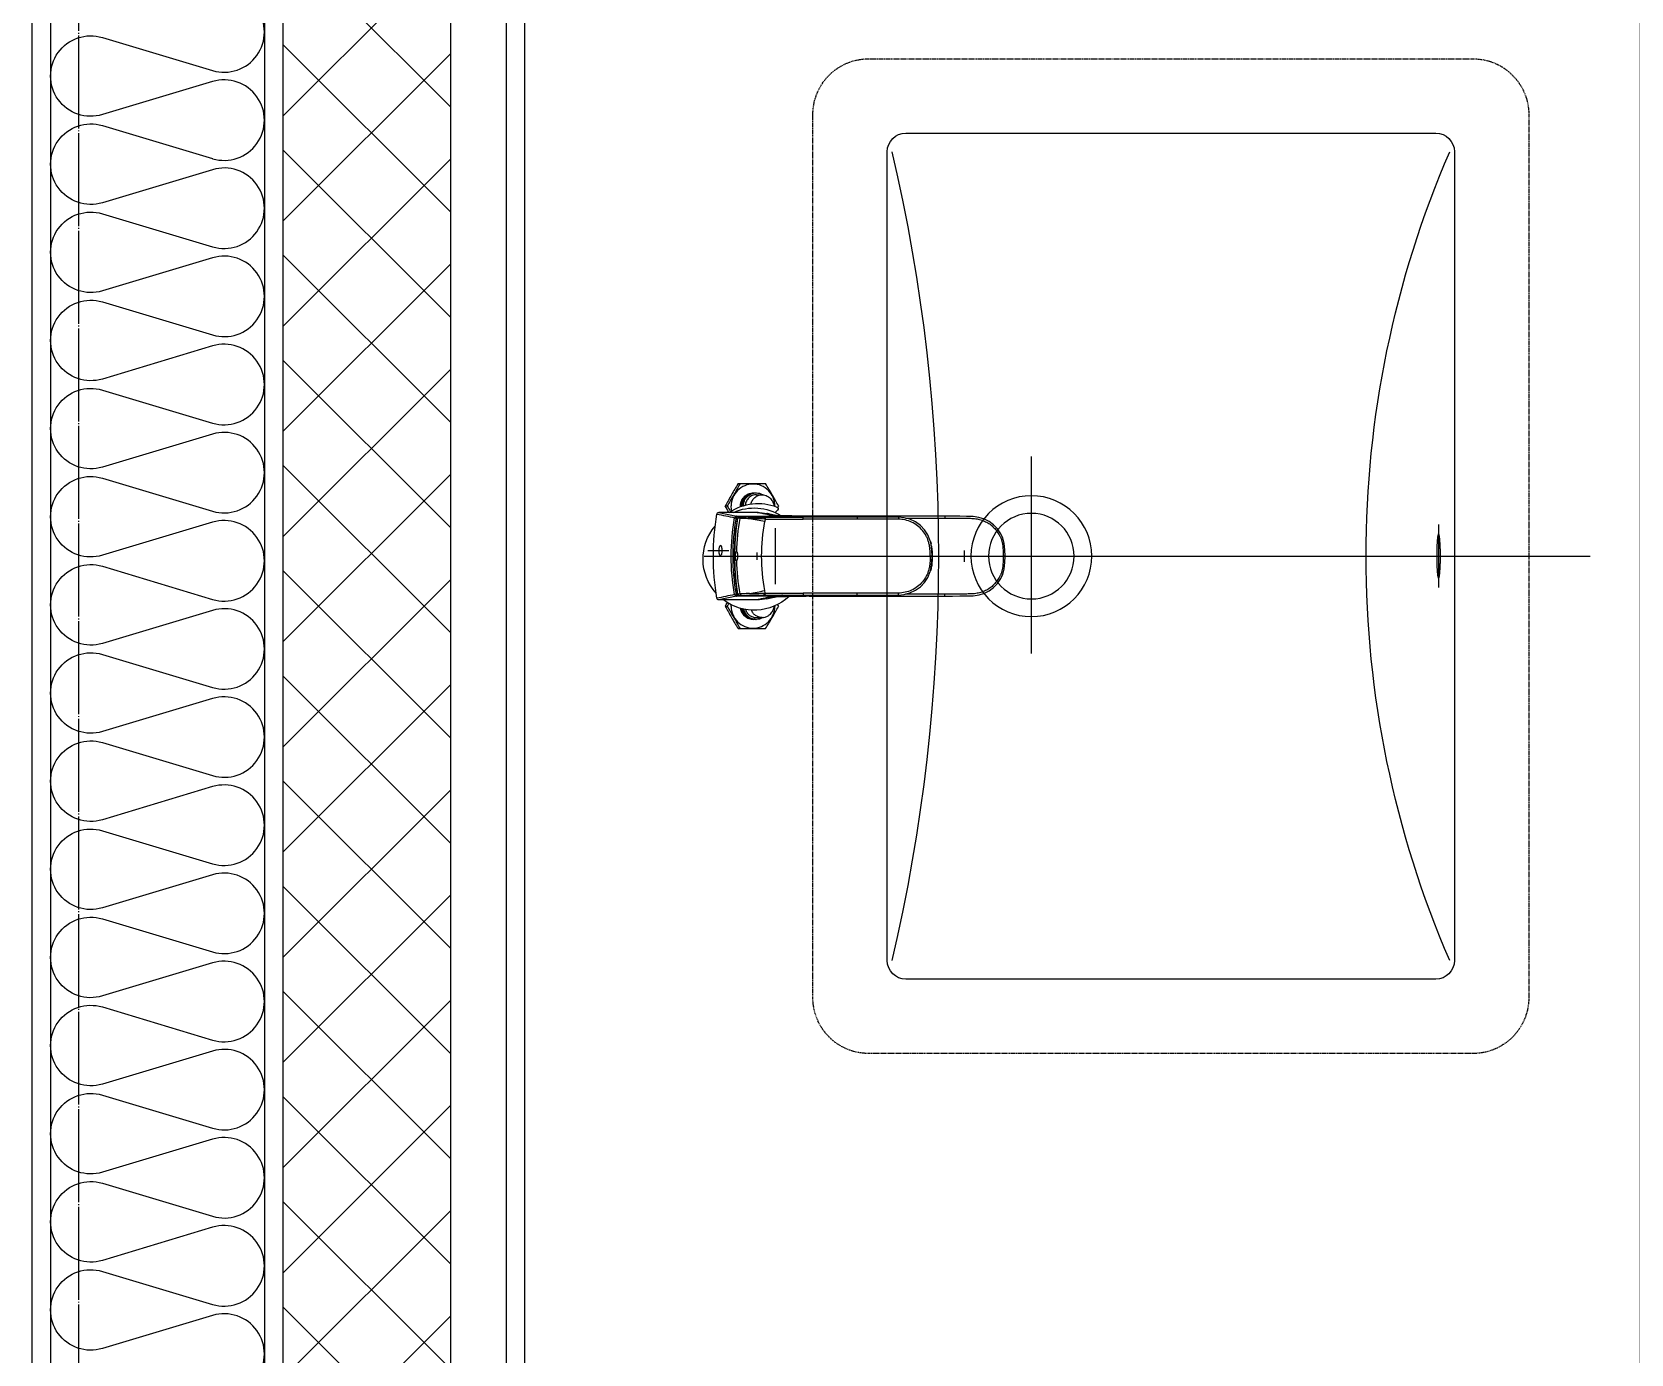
# Model space of a CAD drawing. Header units: millimetres. Extents: x 18456 to 179493, y -203649 to 469211.
# Drawn here: x 102434 to 103294, y 45727 to 46438 of the extents above; entities that cross this region are included whole.
import ezdxf

# ---------------------------------------------------------------- set-up
doc = ezdxf.new("R2010")
doc.units = ezdxf.units.MM
for name, pattern in [('X-평면도(기본형)$0$CEN', [52.5, 50, -1, 0.5, -1]), ('X-평면도(기본형)$0$HID2', [7.5, 6, -1.5]), ('X-평면도(기본형)$0$HIDDENX2', [0.75, 0.5, -0.25])]:
    doc.linetypes.add(name, pattern=pattern)
for name, color, linetype, true_color in [('X-평면도(기본형)$0$40HAT', 9, 'Continuous', 0x808080), ('X-평면도(기본형)$0$CEN', 1, 'X-평면도(기본형)$0$CEN', 0xff0000), ('X-평면도(기본형)$0$FIN', 9, 'Continuous', 0x808080), ('X-평면도(기본형)$0$FUR', 6, 'Continuous', 0xff00ff), ('X-평면도(기본형)$0$INS', 9, 'Continuous', 0x808080), ('X-평면도(기본형)$0$INSUL', 9, 'Continuous', 0x808080), ('X-평면도(기본형)$0$UIS', 7, 'X-평면도(기본형)$0$HID2', 0x000000), ('X-평면도(기본형)$0$W1', 2, 'Continuous', 0xffff00), ('X-평면도(기본형)$0$W2', 3, 'Continuous', 0x00ff00)]:
    doc.layers.add(name, color=color, linetype=linetype, true_color=true_color)

# ---------------------------------------------------------------- blocks, each defined once
blk = doc.blocks.new('U139 (X-평면도(기본형)$0$ins-l)')
at = {"layer": 'X-평면도(기본형)$0$INSUL', "color": 8, "true_color": 0x808080}
for p, q in [((5127.49, 75.76), (5112.03, 24.24)), ((5148.1, 24.24), (5132.64, 75.76)), ((5168.71, 75.76), (5153.25, 24.24)), ((5189.32, 24.24), (5173.86, 75.76)), ((5209.93, 75.76), (5194.47, 24.24)), ((5230.54, 24.24), (5215.08, 75.76)), ((5251.15, 75.76), (5235.69, 24.24)), ((5271.76, 24.24), (5256.3, 75.76)), ((5292.37, 75.76), (5276.91, 24.24)), ((5312.98, 24.24), (5297.52, 75.76)), ((5333.59, 75.76), (5318.13, 24.24)), ((5354.2, 24.24), (5338.74, 75.76)), ((5374.81, 75.76), (5359.35, 24.24)), ((5395.42, 24.24), (5379.96, 75.76)), ((5416.03, 75.76), (5400.57, 24.24)), ((5436.64, 24.24), (5421.18, 75.76)), ((5457.25, 75.76), (5441.79, 24.24)), ((5477.86, 24.24), (5462.4, 75.76)), ((5498.47, 75.76), (5483.01, 24.24)), ((5519.08, 24.24), (5503.62, 75.76)), ((5539.69, 75.76), (5524.23, 24.24)), ((5560.3, 24.24), (5544.84, 75.76)), ((5580.91, 75.76), (5565.45, 24.24)), ((5601.52, 24.24), (5586.06, 75.76)), ((5622.13, 75.76), (5606.67, 24.24)), ((5642.73, 24.24), (5627.28, 75.76)), ((5663.34, 75.76), (5647.89, 24.24)), ((5683.95, 24.24), (5668.5, 75.76)), ((5704.56, 75.76), (5689.11, 24.24)), ((5725.17, 24.24), (5709.72, 75.76))]:
    blk.add_line(p, q, dxfattribs=at)
at = {"layer": 'X-평면도(기본형)$0$INSUL', "color": 8, "true_color": 0x808080, "extrusion": (0, 0, -1)}
for centre in [(-5109.46, 81.17), (-5150.68, 81.17), (-5191.89, 81.17), (-5233.11, 81.17), (-5274.33, 81.17), (-5315.55, 81.17), (-5356.77, 81.17), (-5397.99, 81.17), (-5439.21, 81.17), (-5480.43, 81.17), (-5521.65, 81.17), (-5562.87, 81.17), (-5604.09, 81.17), (-5645.31, 81.17), (-5686.53, 81.17), (-5727.75, 81.17)]:
    blk.add_arc(centre, 18.83, 343.30076, 196.69924, dxfattribs=at)
at = {"layer": 'X-평면도(기본형)$0$INSUL', "color": 8, "true_color": 0x808080}
for centre in [(5130.07, 18.83), (5171.29, 18.83), (5212.5, 18.83), (5253.72, 18.83), (5294.94, 18.83), (5336.16, 18.83), (5377.38, 18.83), (5418.6, 18.83), (5459.82, 18.83), (5501.04, 18.83), (5542.26, 18.83), (5583.48, 18.83), (5624.7, 18.83), (5665.92, 18.83), (5707.14, 18.83)]:
    blk.add_arc(centre, 18.83, 163.30076, 16.69924, dxfattribs=at)
blk = doc.blocks.new('X-평면도(기본형)$0$A$C7D8E4760')
at = {"layer": 'X-평면도(기본형)$0$FUR', "color": 8, "linetype": 'X-평면도(기본형)$0$HIDDENX2', "true_color": 0x808080}
for p, q in [((355, 267.5), (30, 267.5)), ((0, 237.5), (0, -237.5)), ((385, -237.5), (385, 237.5)), ((30, -267.5), (355, -267.5))]:
    blk.add_line(p, q, dxfattribs=at)
at = {"layer": 'X-평면도(기본형)$0$FUR'}
for p, q in [((335, 227.5), (50, 227.5)), ((40, 217.5), (40, -217.5)), ((345, -217.5), (345, 217.5)), ((50, -227.5), (335, -227.5))]:
    blk.add_line(p, q, dxfattribs=at)
at = {"layer": 'X-평면도(기본형)$0$FUR', "color": 1, "true_color": 0xff0000}
for p, q in [((267.5, -52.33), (267.5, 53.5)), ((405.25, 15), (405.25, -15)), ((416.59, 0), (-33.03, 0)), ((443.5, 0), (276.63, 0)), ((303.46, -3), (303.46, 3)), ((415, -2), (415, 2)), ((441.5, 3), (430.3, 3))]:
    blk.add_line(p, q, dxfattribs=at)
at = {"layer": 'X-평면도(기본형)$0$FUR', "color": 8, "true_color": 0x808080}
for p, q in [((425.23, 39), (410.41, 39)), ((415.39, 33), (412.34, 33)), ((416.97, 34), (416.9, 34)), ((419.29, 32.92), (419.54, 32.92)), ((420.09, 32.37), (419.54, 32.92)), ((422.54, 29.91), (420.76, 31.7)), ((421.96, 29.91), (422.54, 29.91)), ((422.28, 29.12), (422.87, 29.12)), ((422.87, 26.96), (422.87, 29.12)), ((432.12, 27), (431.11, 27)), ((314, 21.47), (314, 20.47)), ((335.25, 20.48), (314, 20.47)), ((338.97, 20.93), (361.19, 20.96)), ((339.03, 19.86), (361.25, 19.89)), ((361.25, 19.89), (390.29, 19.94)), ((381.5, 21.5), (381.5, 20.93)), ((387.07, 21.51), (388.69, 21.52)), ((389.39, 21.52), (389.39, 20.93)), ((426.13, 21.52), (389.39, 21.52)), ((410.58, 20.96), (390.2, 20.93)), ((410.61, 19.96), (390.29, 19.94)), ((405.13, 21.45), (403.84, 21.18)), ((404.03, 24.76), (405.34, 23.45)), ((404.66, 21.77), (404.95, 21.83)), ((404.95, 21.83), (405.26, 21.9)), ((405.04, 21.76), (405.21, 21.77)), ((405.12, 21.45), (405.13, 21.45)), ((405.13, 21.45), (405.14, 21.45)), ((405.26, 21.9), (405.57, 21.97)), ((405.57, 21.97), (405.89, 22.04)), ((405.89, 22.04), (406.23, 22.11)), ((406.23, 22.11), (406.58, 22.19)), ((406.58, 22.19), (406.94, 22.27)), ((406.83, 21.44), (406.84, 21.44)), ((406.94, 22.27), (407.31, 22.35)), ((407.31, 22.35), (407.7, 22.44)), ((407.7, 22.44), (408.11, 22.53)), ((408.11, 22.53), (408.78, 22.68)), ((410.52, 20.97), (410.58, 20.97)), ((410.61, 19.97), (411.08, 19.97)), ((410.61, 19.96), (410.87, 18.55)), ((415, 23.5), (435.65, 23.5)), ((425.48, 20.46), (425.5, 20.45)), ((426.13, 20.52), (425.5, 20.52)), ((435.65, 23.5), (426.13, 21.52)), ((426.13, 20.52), (426.13, 21.52)), ((427.11, 20.69), (426.13, 20.52)), ((48.5, 16.93), (48.5, -16.93)), ((281.63, 0), (282.63, 0)), ((320.84, 0), (321.93, 0)), ((321.31, 6.17), (321.71, 7.84)), ((321.7, 7.83), (321.71, 7.84)), ((321.7, -7.83), (321.71, -7.84)), ((321.85, -8.3), (321.7, -7.83)), ((314, -21.47), (314, -20.47)), ((314, -20.47), (335.25, -20.48)), ((361.19, -20.96), (338.97, -20.93)), ((339.03, -19.86), (361.25, -19.89)), ((361.25, -19.89), (390.29, -19.94)), ((381.5, -21.5), (381.5, -20.93)), ((387.04, -21.51), (388.69, -21.52)), ((390.79, -21.53), (388.69, -21.52)), ((389.39, -21.52), (389.39, -20.93)), ((389.39, -21.52), (426.13, -21.52)), ((410.52, -20.96), (390.2, -20.93)), ((410.61, -19.96), (390.29, -19.94)), ((401.83, -21.07), (401.68, -21.06)), ((401.92, -21.07), (401.83, -21.07)), ((401.95, -21.07), (401.92, -21.07)), ((401.94, -21.07), (401.95, -21.07)), ((405.13, -21.45), (403.84, -21.18)), ((405.42, -21.93), (405.11, -21.87)), ((405.13, -21.45), (405.14, -21.45)), ((405.73, -22), (405.42, -21.93)), ((406.06, -22.07), (405.73, -22)), ((406.4, -22.15), (406.06, -22.07)), ((424.51, -21.29), (406.36, -21.44)), ((406.76, -22.23), (406.4, -22.15)), ((407.12, -22.31), (406.76, -22.23)), ((406.83, -21.44), (406.84, -21.44)), ((424.52, -21.29), (406.84, -21.44)), ((407.5, -22.39), (407.12, -22.31)), ((407.91, -22.48), (407.5, -22.39)), ((408.33, -22.58), (407.91, -22.48)), ((409.01, -22.74), (408.33, -22.58)), ((409.73, -22.9), (409.01, -22.74)), ((410.58, -20.96), (410.52, -20.96)), ((410.58, -20.97), (410.52, -20.97)), ((410.61, -19.96), (410.87, -18.55)), ((410.61, -19.97), (411.08, -19.97)), ((415, -23.5), (435.65, -23.5)), ((425.48, -20.46), (425.5, -20.45)), ((425.48, -20.52), (426.13, -20.52)), ((426.13, -21.52), (426.13, -20.52)), ((426.13, -20.52), (427.11, -20.69)), ((426.13, -21.52), (435.65, -23.5)), ((415.45, -33), (412.4, -33)), ((416.97, -34), (416.9, -34)), ((419.29, -32.92), (419.54, -32.92)), ((419.54, -32.92), (420.09, -32.37)), ((420.76, -31.7), (422.54, -29.91)), ((421.96, -29.91), (422.54, -29.91)), ((422.28, -29.12), (422.87, -29.12)), ((422.87, -29.12), (422.87, -28.32)), ((432.12, -27), (431.11, -27)), ((425.23, -39), (410.41, -39))]:
    blk.add_line(p, q, dxfattribs=at)
for points in [[(281.63, 0), (281.73, 3.4), (282.07, 6.76), (282.9, 9.87), (284.28, 12.5), (285.93, 14.85), (287.88, 16.89), (290.14, 18.58), (292.75, 19.9), (295.68, 20.81), (298.88, 21.28), (302.32, 21.37), (306.01, 21.41), (309.98, 21.44), (314, 21.47)], [(314, 21.47), (338.55, 21.48), (361.21, 21.49), (381.5, 21.5)], [(321.7, 7.83), (321.85, 8.3), (323.16, 11.41), (324.92, 14.1), (327.15, 16.45), (329.8, 18.39), (332.79, 19.82), (335.97, 20.67), (338.97, 20.93)], [(361.19, 20.96), (371.72, 20.95), (381.54, 20.93), (390.2, 20.93)], [(381.5, 21.5), (384.33, 21.5), (387.1, 21.51)], [(388.69, 21.52), (390.79, 21.53), (392.78, 21.55), (394.65, 21.57), (396.38, 21.59), (397.97, 21.61), (399.41, 21.63), (400.71, 21.66), (401.84, 21.68), (402.82, 21.71), (403.64, 21.73), (404.3, 21.76), (404.79, 21.78), (405.09, 21.79), (405.2, 21.8)], [(402.92, 21.34), (403.59, 21.4), (404.47, 21.44), (405.14, 21.45)], [(405.14, 21.45), (405.64, 21.45), (406.34, 21.44), (424.52, 21.29)], [(408.78, 22.68), (409.5, 22.85), (409.73, 22.9)], [(425.5, 20.45), (426.41, 13.71), (426.97, 6.73), (427.15, 0)], [(314, -21.47), (309.96, -21.44), (306, -21.41), (302.31, -21.37), (298.87, -21.27), (295.67, -20.81), (292.74, -19.9), (290.14, -18.58), (287.88, -16.88), (285.93, -14.85), (284.28, -12.5), (282.9, -9.86), (282.06, -6.75), (281.73, -3.38), (281.63, 0)], [(320.84, 0), (320.95, 3.07), (321.31, 6.17)], [(321.71, -7.84), (321.31, -6.17), (320.95, -3.07), (320.84, 0)], [(427.15, 0), (426.98, -6.71), (426.41, -13.69), (425.5, -20.45)], [(338.97, -20.93), (335.97, -20.67), (332.79, -19.82), (329.8, -18.39), (327.15, -16.45), (324.92, -14.1), (323.16, -11.41), (321.85, -8.3)], [(381.5, -21.5), (361.19, -21.49), (338.53, -21.48), (314, -21.47)], [(390.2, -20.93), (381.54, -20.93), (371.72, -20.95), (361.19, -20.96)], [(387.04, -21.51), (384.11, -21.5), (381.5, -21.5)], [(405.24, -21.8), (405.22, -21.8), (405.09, -21.79), (404.79, -21.78), (404.3, -21.76), (403.64, -21.73), (402.82, -21.71), (401.84, -21.68), (400.71, -21.66), (399.41, -21.63), (397.97, -21.61), (396.38, -21.59), (394.65, -21.57), (392.78, -21.55), (390.79, -21.53)], [(401.68, -21.06), (401.47, -21.06), (401.37, -21.05)], [(405.14, -21.45), (404.49, -21.44), (403.61, -21.4), (402.92, -21.34)], [(405.11, -21.87), (404.8, -21.8), (404.66, -21.77)], [(406.36, -21.44), (405.66, -21.45), (405.14, -21.45)]]:
    blk.add_lwpolyline(points, dxfattribs=at)
for radius in [32.5, 23]:
    blk.add_circle((267.5, 0), radius, dxfattribs=at)
at = {"layer": 'X-평면도(기본형)$0$FUR', "color": 8, "linetype": 'X-평면도(기본형)$0$HIDDENX2', "true_color": 0x808080}
for centre, start, end in [((30, 237.5), 90, 180), ((355, 237.5), 0, 90), ((30, -237.5), 180, 270), ((355, -237.5), 270, 0)]:
    blk.add_arc(centre, 30, start, end, dxfattribs=at)
at = {"layer": 'X-평면도(기본형)$0$FUR'}
for centre, start, end in [((50, 217.5), 90, 180), ((335, 217.5), 0, 90), ((50, -217.5), 180, 270), ((335, -217.5), 270, 0)]:
    blk.add_arc(centre, 10, start, end, dxfattribs=at)
at = {"layer": 'X-평면도(기본형)$0$FUR', "color": 8, "true_color": 0x808080}
for centre, radius, start, end in [((-460.62, 0), 548.12, 336.62126, 23.37874), ((1276.13, 0), 958.63, 166.88611, 193.11389), ((416.58, -1.58), 27.5, 66.0792, 122.00314), ((743.2, 212.42), 387, 208.62794, 208.77509), ((404.73, 25.47), 1, 111.30492, 225), ((414.45, 0.55), 27.75, 55.9539, 111.30492), ((417.23, 27), 11.76, 180.00038, 181.19472), ((415.42, 27.05), 6.95, 120.10116, 121.90907), ((415.42, 27.05), 6.95, 117.22705, 120.09945), ((415.42, 27.05), 6.95, 90.00752, 117.23269), ((416.9, 27), 7, 92.50441, 95.21785), ((416.9, 27.05), 6.95, 90.00185, 92.50459), ((416.9, 27.12), 6.88, 89.39924, 89.99988), ((416.73, 27.05), 6.55, 70.00955, 71.91914), ((416.62, 27.02), 6.59, 26.08841, 63.69315), ((416.54, 26.99), 6.67, 358.75192, 18.60014), ((417.08, 27), 11.86, 347.1239, 359.9794), ((753.15, -167.56), 376.24, 148.86197, 149.39808), ((127.58, 193.18), 346.93, 330.72041, 331.38049), ((389.53, -580.57), 602.09, 90.01266, 90.23111), ((405.16, -0.01), 21.46, 100.20231, 100.97858), ((405.16, -0.01), 21.47, 98.66789, 100.20232), ((403.64, 1.94), 19.24, 95.06054, 96.78774), ((405.15, 0.02), 21.43, 95.97262, 98.66845), ((403.64, 1.99), 19.19, 92.71941, 95.06071), ((403.63, 2.07), 19.11, 89.38855, 92.71995), ((400.88, 63.94), 42.89, 272.49984, 272.67405), ((405.1, 0.59), 20.86, 94.30184, 95.97359), ((405.08, 0.79), 20.66, 93.93276, 94.29964), ((405.06, 1.04), 20.41, 91.74606, 93.93652), ((399.06, 181.9), 160.25, 271.68597, 272.13961), ((405.05, 1.29), 20.16, 91.44803, 91.74208), ((405.05, 1.48), 19.97, 89.79742, 91.45026), ((403.24, -400.59), 422.04, 89.51305, 89.74353), ((415.01, -0.07), 23.57, 90.01941, 102.93199), ((270.19, 777.09), 771.47, 280.50645, 281.12942), ((309.69, -0.14), 102.89, 0.07709, 10.46738), ((401.75, 698.14), 678.23, 270.78808, 271.46631), ((308.55, -0.08), 117.37, 1.14106, 10.01509), ((424.51, 20.29), 1, 10.04877, 89.47112), ((297.15, -0.32), 130.01, 8.79857, 9.19579), ((424.53, 20.29), 0.984, 9.20228, 10.06772), ((297.67, -0.24), 129.48, 6.59387, 8.79977), ((312.14, -0.01), 115.82, 0.00329, 10.2075), ((312.14, -0.01), 116.81, 0.0032, 10.20758), ((299.37, -0.01), 139.13, 0.0022, 9.37746), ((298.32, -0.16), 128.82, 5.83793, 6.59259), ((299.03, -0.09), 128.11, 3.45832, 5.83938), ((416.58, -1.58), 27.5, 318.20928, 40.16404), ((365.37, -0.04), 44.52, 175.57017, 179.95436), ((365.37, 0.04), 44.52, 180.04564, 184.42983), ((364.75, 0.07), 43.89, 174.4435, 175.64907), ((339.19, 2.82), 18.19, 164.02293, 167.17699), ((309.69, 0.14), 102.89, 349.53262, 359.92291), ((312.16, 0.01), 115.8, 349.79186, 359.99735), ((299.79, -0.04), 127.35, 2.71585, 3.45662), ((300.52, -0.01), 126.62, 0.51168, 2.71717), ((301.23, 0), 125.91, 0.00011, 0.51007), ((301.24, 0), 125.9, 359.53844, 359.99991), ((364.75, -0.07), 43.89, 184.35093, 185.5565), ((339.19, -2.82), 18.19, 192.82301, 195.97707), ((308.55, 0.08), 117.37, 349.98491, 358.85873), ((299.05, 0.09), 128.09, 354.17049, 356.62536), ((299.83, 0.04), 127.31, 356.62719, 357.36622), ((300.55, 0.01), 126.59, 357.36493, 359.53686), ((312.15, 0.01), 116.81, 349.79209, 359.99713), ((299.37, 0.01), 139.13, 350.62278, 359.99756), ((297.69, 0.24), 129.46, 351.24538, 353.45916), ((298.33, 0.16), 128.81, 353.46047, 354.17205), ((389.54, 587.31), 608.83, 269.7676, 269.98641), ((416.58, -1.58), 27.5, 226.85977, 307.10463), ((405.16, -0.01), 21.45, 259.02099, 259.7979), ((405.16, 0), 21.46, 259.79793, 261.32135), ((403.64, -1.94), 19.24, 263.21228, 264.92633), ((405.15, -0.01), 21.44, 261.32095, 264.02766), ((403.64, -1.99), 19.19, 264.92614, 267.28059), ((403.63, -2.07), 19.11, 267.28005, 270.61145), ((400.88, -63.94), 42.89, 87.32595, 87.50016), ((405.1, -0.58), 20.87, 264.02652, 265.65341), ((405.08, -0.78), 20.67, 265.65543, 266.15075), ((405.06, -1.06), 20.39, 266.14707, 268.34433), ((399.17, -178.49), 156.84, 87.85634, 88.28736), ((405.05, -1.47), 19.98, 268.34539, 270.23996), ((401.16, -123.84), 102.16, 87.70789, 87.82265), ((403.34, 386.05), 407.51, 270.25236, 270.49106), ((415.01, 0.07), 23.57, 257.06801, 269.98059), ((270.19, -777.09), 771.47, 78.87058, 79.49355), ((401.75, -698.14), 678.23, 88.53369, 89.21192), ((424.51, -20.29), 1, 270.49052, 349.95115), ((297.16, 0.32), 130, 350.8042, 351.24659), ((424.53, -20.29), 0.984, 349.93221, 350.7977), ((766.3, 175.49), 391.6, 210.87087, 211.13659), ((120.6, -196.98), 354.89, 28.61861, 29.00132), ((740.95, -211.19), 384.44, 151.20529, 151.37241), ((417.24, -27), 11.76, 178.41932, 179.99934), ((415.42, -27.05), 6.95, 237.89549, 239.8987), ((415.42, -27.05), 6.95, 239.90094, 243.26391), ((415.42, -27.05), 6.95, 243.25884, 269.99202), ((416.9, -27), 7, 264.77927, 267.49572), ((416.9, -27.05), 6.95, 267.49554, 269.99815), ((416.9, -27.12), 6.88, 270.00012, 270.60076), ((416.73, -27.05), 6.55, 288.08087, 290.01247), ((416.62, -27.02), 6.59, 296.30685, 333.91159), ((416.58, -27), 6.63, 341.33642, 348.96963), ((417.13, -27), 11.81, 0.0042, 4.2704)]:
    blk.add_arc(centre, radius, start, end, dxfattribs=at)
for points, knots in [([(403.51, 27), (404.61, 29.01), (406.85, 33.04), (409.21, 37.01), (410.41, 39)], [0, 0, 0, 0, 0.496642, 1, 1, 1, 1]), ([(405.47, 27), (405.47, 28.53), (406.08, 31.63), (408.69, 35.54), (412.6, 38.16), (417.21, 39.08), (421.82, 38.16), (425.72, 35.54), (428.33, 31.63), (428.94, 28.53), (428.94, 27)], [0, 0, 0, 0, 0.125222, 0.250312, 0.375221, 0.5, 0.624779, 0.749688, 0.874778, 1, 1, 1, 1]), ([(424.21, 39), (425.31, 36.99), (427.56, 32.96), (429.91, 28.99), (431.11, 27)], [0, 0, 0, 0, 0.496633, 1, 1, 1, 1]), ([(425.23, 39), (426.43, 37.01), (428.78, 33.04), (431.03, 29.01), (432.12, 27)], [0, 0, 0, 0, 0.503358, 1, 1, 1, 1]), ([(412.34, 33), (411.85, 33), (410.87, 32.88), (409.5, 32.37), (408.31, 31.57), (407.39, 30.58), (406.75, 29.55), (406.24, 28.33), (406.02, 27.45), (405.91, 26.89)], [0, 0, 0, 0, 0.151621, 0.302303, 0.450306, 0.591524, 0.717901, 0.823649, 1, 1, 1, 1]), ([(418.23, 28.01), (418.11, 28.7), (417.63, 30.04), (416.27, 31.68), (414.43, 32.75), (413.03, 33), (412.34, 33)], [0, 0, 0, 0, 0.25044, 0.50058, 0.750384, 1, 1, 1, 1]), ([(415.39, 33), (416.13, 33), (417.64, 32.71), (419.58, 31.48), (420.93, 29.62), (421.31, 28.13), (421.35, 27.38)], [0, 0, 0, 0, 0.249592, 0.499396, 0.749564, 1, 1, 1, 1]), ([(422.39, 27.13), (422.37, 28.03), (421.99, 29.84), (420.43, 32.12), (418.13, 33.64), (416.32, 34), (415.42, 34)], [0, 0, 0, 0, 0.25044, 0.500616, 0.750416, 1, 1, 1, 1]), ([(422.64, 27.07), (422.63, 27.97), (422.25, 29.8), (420.69, 32.1), (418.37, 33.64), (416.54, 34), (415.64, 34)], [0, 0, 0, 0, 0.250006, 0.500008, 0.749993, 1, 1, 1, 1]), ([(422.61, 27.06), (422.6, 27.97), (422.23, 29.79), (420.67, 32.1), (418.36, 33.64), (416.54, 34), (415.64, 34)], [0, 0, 0, 0, 0.25044, 0.500619, 0.750419, 1, 1, 1, 1]), ([(423.94, 26.57), (423.99, 27.52), (423.72, 29.45), (422.2, 31.93), (419.82, 33.61), (417.91, 34), (416.97, 34)], [0, 0, 0, 0, 0.250304, 0.500439, 0.750305, 1, 1, 1, 1]), ([(423.93, 26.58), (423.99, 27.52), (423.71, 29.45), (422.19, 31.93), (419.82, 33.61), (417.91, 34), (416.97, 34)], [0, 0, 0, 0, 0.250437, 0.500634, 0.750438, 1, 1, 1, 1]), ([(423.86, 26.6), (423.91, 27.54), (423.64, 29.45), (422.13, 31.91), (419.79, 33.58), (417.9, 33.99), (416.97, 34)], [0, 0, 0, 0, 0.25043, 0.500622, 0.750425, 1, 1, 1, 1]), ([(423.3, 26.81), (423.32, 27.49), (423.14, 28.88), (422.25, 30.77), (420.83, 32.3), (419.61, 32.97), (418.97, 33.21)], [0, 0, 0, 0, 0.250332, 0.500506, 0.750412, 1, 1, 1, 1]), ([(314, 20.47), (313.08, 20.47), (311.23, 20.46), (308.46, 20.43), (306.16, 20.41), (304.31, 20.39), (302.93, 20.38), (301.54, 20.36), (300.16, 20.35), (298.78, 20.28), (296.94, 20.07), (294.68, 19.59), (292.08, 18.6), (289.7, 17.18), (287.61, 15.35), (286.14, 13.55), (285.13, 12.01), (284.57, 11), (284.15, 10.18), (283.9, 9.66), (283.71, 9.24), (283.56, 8.8), (283.39, 8.25), (283.23, 7.58), (283.06, 6.67), (282.9, 5.53), (282.77, 4.15), (282.66, 2.31), (282.63, 0.92), (282.63, 0)], [0, 0, 0, 0, 0.062522, 0.125045, 0.187567, 0.218828, 0.25009, 0.281351, 0.312612, 0.343869, 0.375126, 0.437597, 0.500054, 0.562503, 0.624955, 0.687417, 0.718673, 0.749929, 0.76556, 0.78119, 0.789004, 0.796819, 0.812447, 0.828076, 0.843706, 0.874963, 0.906222, 0.937483, 1, 1, 1, 1]), ([(321.93, 0), (321.93, 0.62), (321.96, 1.85), (322.08, 3.69), (322.27, 5.53), (322.66, 7.34), (323.24, 9.1), (324.26, 11.34), (325.98, 13.91), (328.66, 16.47), (331.84, 18.39), (335.34, 19.59), (337.8, 19.85), (339.03, 19.86)], [0, 0, 0, 0, 0.062684, 0.125371, 0.188047, 0.250697, 0.313335, 0.375956, 0.500946, 0.625833, 0.75062, 0.875332, 1, 1, 1, 1]), ([(338.97, 20.93), (338.98, 20.93), (338.99, 20.89), (339, 20.84), (339.01, 20.75), (339.01, 20.62), (339.02, 20.47), (339.02, 20.21), (339.03, 20), (339.03, 19.86)], [0, 0, 0, 0, 0.022395, 0.076869, 0.163291, 0.279689, 0.423851, 0.593496, 1, 1, 1, 1]), ([(361.19, 20.96), (361.2, 20.96), (361.21, 20.93), (361.22, 20.88), (361.23, 20.78), (361.24, 20.66), (361.24, 20.5), (361.25, 20.24), (361.25, 20.04), (361.25, 19.89)], [0, 0, 0, 0, 0.022153, 0.076494, 0.162905, 0.279378, 0.423657, 0.593422, 1, 1, 1, 1]), ([(389.4, 21.52), (392.12, 21.53), (396.91, 21.57), (401.7, 21.66), (403.77, 21.72)], [0, 0, 0, 0, 0.567732, 1, 1, 1, 1]), ([(401.37, 21.05), (399.76, 21.01), (396.04, 20.96), (392.31, 20.94), (390.2, 20.93)], [0, 0, 0, 0, 0.432646, 1, 1, 1, 1]), ([(390.29, 19.93), (390.29, 20.06), (390.29, 20.25), (390.28, 20.48), (390.27, 20.63), (390.25, 20.75), (390.24, 20.85), (390.23, 20.9), (390.21, 20.93), (390.2, 20.93)], [0, 0, 0, 0, 0.377559, 0.549172, 0.699335, 0.822996, 0.915525, 0.97428, 1, 1, 1, 1]), ([(402.75, 21.1), (402.65, 21.1), (402.19, 21.08), (401.73, 21.06), (401.37, 21.05)], [0, 0, 0, 0, 0.21551, 1, 1, 1, 1]), ([(403.84, 21.18), (403.79, 21.17), (403.68, 21.16), (403.36, 21.13), (403.08, 21.12), (402.88, 21.11)], [0, 0, 0, 0, 0.140835, 0.352847, 1, 1, 1, 1]), ([(405.21, 21.77), (405.53, 21.78), (406.09, 21.8), (406.8, 21.85), (407.27, 21.89), (407.58, 21.96), (407.83, 22.01), (408.16, 22.08), (408.58, 22.17), (409.1, 22.27), (409.8, 22.42), (411.05, 22.68), (412.84, 23.05), (414.28, 23.35), (415, 23.5)], [0, 0, 0, 0, 0.097842, 0.169719, 0.213721, 0.239218, 0.264494, 0.290062, 0.341913, 0.394744, 0.44838, 0.557447, 0.779567, 1, 1, 1, 1]), ([(410.52, 20.97), (410.53, 20.97), (410.54, 20.93), (410.55, 20.88), (410.57, 20.79), (410.58, 20.66), (410.59, 20.51), (410.6, 20.28), (410.61, 20.09), (410.61, 19.96)], [0, 0, 0, 0, 0.025583, 0.084227, 0.176703, 0.300367, 0.450581, 0.622275, 1, 1, 1, 1]), ([(411.08, 19.97), (411.13, 20.09), (411.22, 20.33), (411.32, 20.6), (411.4, 20.79), (411.45, 20.89), (411.51, 20.96), (411.55, 20.97)], [0, 0, 0, 0, 0.361618, 0.670768, 0.792143, 0.886792, 1, 1, 1, 1]), ([(423.17, 21.16), (422.96, 21.15), (422.46, 21.12), (421.56, 21.09), (420.39, 21.06), (418.36, 21.02), (415.38, 20.98), (412.89, 20.97), (411.55, 20.97)], [0, 0, 0, 0, 0.052312, 0.130388, 0.232393, 0.355722, 0.65457, 1, 1, 1, 1]), ([(419.11, 20.13), (419.69, 20.14), (420.76, 20.18), (422.19, 20.22), (423.28, 20.27), (423.89, 20.31), (424.13, 20.33)], [0, 0, 0, 0, 0.348464, 0.636633, 0.855886, 1, 1, 1, 1]), ([(424.51, 21.29), (424.41, 21.28), (423.96, 21.23), (423.51, 21.19), (423.17, 21.16)], [0, 0, 0, 0, 0.229025, 1, 1, 1, 1]), ([(424.13, 20.33), (424.11, 20.44), (424.03, 20.67), (423.81, 20.94), (423.51, 21.12), (423.28, 21.16), (423.17, 21.16)], [0, 0, 0, 0, 0.244676, 0.503554, 0.760293, 1, 1, 1, 1]), ([(424.13, 20.34), (424.25, 20.35), (424.7, 20.38), (425.15, 20.42), (425.48, 20.46)], [0, 0, 0, 0, 0.270564, 1, 1, 1, 1]), ([(424.51, 21.29), (424.74, 21.29), (425.2, 21.12), (425.44, 20.68), (425.48, 20.46)], [0, 0, 0, 0, 0.497603, 1, 1, 1, 1]), ([(426.13, 21.52), (426.35, 21.52), (426.82, 21.35), (427.07, 20.92), (427.11, 20.69)], [0, 0, 0, 0, 0.499382, 1, 1, 1, 1]), ([(436.64, 22.66), (436.6, 22.89), (436.36, 23.33), (435.88, 23.5), (435.65, 23.5)], [0, 0, 0, 0, 0.499932, 1, 1, 1, 1]), ([(282.63, 0), (282.63, -0.92), (282.66, -2.31), (282.77, -4.15), (282.9, -5.53), (283.06, -6.67), (283.23, -7.58), (283.39, -8.25), (283.56, -8.8), (283.71, -9.24), (283.9, -9.66), (284.15, -10.18), (284.57, -11), (285.13, -12.01), (286.14, -13.55), (287.61, -15.35), (289.7, -17.18), (292.08, -18.6), (294.68, -19.59), (296.94, -20.07), (298.78, -20.28), (300.16, -20.35), (301.54, -20.36), (302.93, -20.38), (304.31, -20.39), (306.16, -20.41), (308.46, -20.43), (311.23, -20.46), (313.08, -20.47), (314, -20.47)], [0, 0, 0, 0, 0.062517, 0.093778, 0.125037, 0.156294, 0.171924, 0.187553, 0.203181, 0.210996, 0.21881, 0.23444, 0.25007, 0.281327, 0.312583, 0.375046, 0.437497, 0.499947, 0.562403, 0.624874, 0.656131, 0.687388, 0.718649, 0.74991, 0.781172, 0.812433, 0.874955, 0.937478, 1, 1, 1, 1]), ([(321.06, 4.32), (321.1, 4.75), (321.2, 5.6), (321.36, 6.44), (321.46, 6.86)], [0, 0, 0, 0, 0.500052, 1, 1, 1, 1]), ([(321.93, 0), (321.93, -0.62), (321.96, -1.85), (322.08, -3.69), (322.27, -5.53), (322.66, -7.34), (323.24, -9.1), (324.26, -11.34), (325.98, -13.91), (328.66, -16.47), (331.84, -18.39), (335.34, -19.59), (337.8, -19.85), (339.03, -19.86)], [0, 0, 0, 0, 0.062684, 0.125371, 0.188047, 0.250697, 0.313335, 0.375956, 0.500946, 0.625833, 0.75062, 0.875332, 1, 1, 1, 1]), ([(425.89, 2.26), (425.84, 2.13), (425.74, 1.83), (425.57, 1.08), (425.52, 0.45), (425.52, 0)], [0, 0, 0, 0, 0.177186, 0.414235, 1, 1, 1, 1]), ([(425.52, 0), (425.52, -0.45), (425.57, -1.08), (425.74, -1.83), (425.84, -2.13), (425.89, -2.26)], [0, 0, 0, 0, 0.586122, 0.823108, 1, 1, 1, 1]), ([(426.12, 2.5), (426.08, 2.5), (426.01, 2.45), (425.94, 2.36), (425.91, 2.29), (425.89, 2.26)], [0, 0, 0, 0, 0.383119, 0.65765, 1, 1, 1, 1]), ([(426.67, 0), (426.67, 0.32), (426.65, 0.79), (426.58, 1.38), (426.51, 1.76), (426.43, 2.06), (426.34, 2.29), (426.25, 2.45), (426.16, 2.5), (426.12, 2.5)], [0, 0, 0, 0, 0.366463, 0.53194, 0.677455, 0.798321, 0.891548, 0.956745, 1, 1, 1, 1]), ([(426.12, -2.5), (426.16, -2.5), (426.25, -2.45), (426.34, -2.29), (426.43, -2.06), (426.51, -1.76), (426.58, -1.38), (426.65, -0.79), (426.67, -0.32), (426.67, 0)], [0, 0, 0, 0, 0.043255, 0.108449, 0.20167, 0.322527, 0.468033, 0.633513, 1, 1, 1, 1]), ([(433.8, 3), (433.79, 3.35), (433.82, 3.91), (433.93, 4.58), (434.04, 5), (434.2, 5.41), (434.44, 5.75), (434.66, 5.75)], [0, 0, 0, 0, 0.353014, 0.54716, 0.681094, 0.781121, 1, 1, 1, 1]), ([(434.75, 0.25), (434.53, 0.25), (434.29, 0.57), (434.11, 0.97), (433.98, 1.39), (433.85, 2.07), (433.8, 2.63), (433.8, 3)], [0, 0, 0, 0, 0.213806, 0.311887, 0.444233, 0.639299, 1, 1, 1, 1]), ([(434.66, 5.75), (434.88, 5.75), (435.13, 5.43), (435.31, 5.03), (435.45, 4.62), (435.6, 3.93), (435.65, 3.36), (435.65, 3)], [0, 0, 0, 0, 0.213539, 0.31196, 0.445108, 0.641692, 1, 1, 1, 1]), ([(435.65, 3), (435.66, 2.65), (435.63, 2.09), (435.51, 1.41), (435.38, 0.99), (435.21, 0.58), (434.97, 0.25), (434.75, 0.25)], [0, 0, 0, 0, 0.351369, 0.546909, 0.681527, 0.781788, 1, 1, 1, 1]), ([(321.06, -4.32), (321.1, -4.75), (321.2, -5.6), (321.36, -6.44), (321.46, -6.86)], [0, 0, 0, 0, 0.500052, 1, 1, 1, 1]), ([(425.89, -2.26), (425.91, -2.29), (425.94, -2.36), (426.01, -2.45), (426.08, -2.5), (426.12, -2.5)], [0, 0, 0, 0, 0.341985, 0.616357, 1, 1, 1, 1]), ([(338.97, -20.93), (338.98, -20.93), (338.99, -20.89), (339, -20.84), (339.01, -20.75), (339.01, -20.62), (339.02, -20.47), (339.02, -20.21), (339.03, -20), (339.03, -19.86)], [0, 0, 0, 0, 0.022395, 0.076869, 0.163291, 0.279689, 0.423851, 0.593496, 1, 1, 1, 1]), ([(361.19, -20.96), (361.2, -20.96), (361.21, -20.93), (361.22, -20.88), (361.23, -20.78), (361.24, -20.66), (361.24, -20.5), (361.25, -20.24), (361.25, -20.04), (361.25, -19.89)], [0, 0, 0, 0, 0.022153, 0.076494, 0.162905, 0.279378, 0.423657, 0.593422, 1, 1, 1, 1]), ([(389.4, -21.52), (392.14, -21.53), (396.96, -21.57), (401.78, -21.66), (403.86, -21.72)], [0, 0, 0, 0, 0.568815, 1, 1, 1, 1]), ([(390.29, -19.93), (390.29, -20.06), (390.29, -20.25), (390.28, -20.48), (390.27, -20.63), (390.25, -20.75), (390.24, -20.85), (390.23, -20.9), (390.21, -20.93), (390.2, -20.93)], [0, 0, 0, 0, 0.377559, 0.549172, 0.699335, 0.822996, 0.915525, 0.97428, 1, 1, 1, 1]), ([(401.37, -21.05), (399.76, -21.01), (396.04, -20.96), (392.31, -20.94), (390.2, -20.93)], [0, 0, 0, 0, 0.432646, 1, 1, 1, 1]), ([(402.75, -21.1), (402.65, -21.1), (402.19, -21.08), (401.73, -21.06), (401.37, -21.05)], [0, 0, 0, 0, 0.21551, 1, 1, 1, 1]), ([(403.84, -21.18), (403.79, -21.17), (403.68, -21.16), (403.36, -21.13), (403.08, -21.12), (402.88, -21.11)], [0, 0, 0, 0, 0.140835, 0.352847, 1, 1, 1, 1]), ([(405.24, -21.77), (405.57, -21.78), (406.12, -21.8), (406.82, -21.85), (407.28, -21.89), (407.59, -21.96), (407.83, -22.01), (408.17, -22.08), (408.59, -22.17), (409.1, -22.27), (409.81, -22.42), (411.06, -22.68), (412.85, -23.05), (414.28, -23.35), (415, -23.5)], [0, 0, 0, 0, 0.097229, 0.168427, 0.211625, 0.237042, 0.262409, 0.288053, 0.340061, 0.39305, 0.446842, 0.556221, 0.77896, 1, 1, 1, 1]), ([(410.52, -20.97), (410.52, -20.97), (410.54, -20.95), (410.54, -20.93), (410.54, -20.92)], [0, 0, 0, 0, 0.321151, 1, 1, 1, 1]), ([(410.54, -20.92), (410.56, -20.87), (410.57, -20.75), (410.6, -20.43), (410.61, -20.16), (410.61, -19.96)], [0, 0, 0, 0, 0.150781, 0.383519, 1, 1, 1, 1]), ([(411.08, -19.97), (411.13, -20.09), (411.22, -20.33), (411.32, -20.6), (411.4, -20.79), (411.45, -20.89), (411.51, -20.96), (411.55, -20.97)], [0, 0, 0, 0, 0.361618, 0.670768, 0.792143, 0.886792, 1, 1, 1, 1]), ([(423.17, -21.16), (422.96, -21.15), (422.46, -21.12), (421.56, -21.09), (420.39, -21.06), (418.36, -21.02), (415.38, -20.98), (412.89, -20.97), (411.55, -20.97)], [0, 0, 0, 0, 0.052312, 0.130388, 0.232393, 0.355722, 0.65457, 1, 1, 1, 1]), ([(419.11, -20.13), (419.69, -20.14), (420.76, -20.18), (422.19, -20.22), (423.28, -20.27), (423.89, -20.31), (424.13, -20.33)], [0, 0, 0, 0, 0.348464, 0.636633, 0.855886, 1, 1, 1, 1]), ([(424.13, -20.33), (424.11, -20.44), (424.03, -20.67), (423.81, -20.94), (423.51, -21.12), (423.28, -21.16), (423.17, -21.16)], [0, 0, 0, 0, 0.244676, 0.503554, 0.760293, 1, 1, 1, 1]), ([(424.51, -21.29), (424.41, -21.28), (423.96, -21.23), (423.51, -21.19), (423.17, -21.16)], [0, 0, 0, 0, 0.229025, 1, 1, 1, 1]), ([(424.13, -20.34), (424.25, -20.35), (424.7, -20.38), (425.15, -20.42), (425.48, -20.46)], [0, 0, 0, 0, 0.270564, 1, 1, 1, 1]), ([(425.48, -20.46), (425.44, -20.68), (425.2, -21.12), (424.74, -21.29), (424.51, -21.29)], [0, 0, 0, 0, 0.502397, 1, 1, 1, 1]), ([(427.11, -20.69), (427.07, -20.92), (426.82, -21.35), (426.35, -21.52), (426.13, -21.52)], [0, 0, 0, 0, 0.500618, 1, 1, 1, 1]), ([(435.65, -23.5), (435.88, -23.5), (436.36, -23.33), (436.6, -22.89), (436.64, -22.66)], [0, 0, 0, 0, 0.500069, 1, 1, 1, 1]), ([(410.41, -39), (409.21, -37.01), (406.85, -33.04), (404.61, -29.01), (403.51, -27)], [0, 0, 0, 0, 0.503358, 1, 1, 1, 1]), ([(428.94, -27), (428.94, -28.53), (428.33, -31.63), (425.72, -35.54), (421.82, -38.16), (417.21, -39.08), (412.6, -38.16), (408.69, -35.54), (406.08, -31.63), (405.47, -28.53), (405.47, -27)], [0, 0, 0, 0, 0.125222, 0.250312, 0.375221, 0.5, 0.624779, 0.749688, 0.874778, 1, 1, 1, 1]), ([(412.4, -33), (411.82, -33), (410.66, -32.84), (409.12, -32.16), (407.91, -31.22), (406.86, -29.97), (406.09, -28.45), (405.71, -27.26), (405.56, -26.7)], [0, 0, 0, 0, 0.174812, 0.343125, 0.496398, 0.627179, 0.82874, 1, 1, 1, 1]), ([(412.4, -33), (413.01, -33), (414.24, -32.81), (415.9, -31.98), (417.24, -30.69), (417.83, -29.59), (418.03, -29.02)], [0, 0, 0, 0, 0.249691, 0.499513, 0.749626, 1, 1, 1, 1]), ([(422.23, -28.49), (422.07, -29.26), (421.47, -30.75), (419.88, -32.55), (417.79, -33.73), (416.2, -34), (415.42, -34)], [0, 0, 0, 0, 0.250417, 0.500554, 0.750352, 1, 1, 1, 1]), ([(421.2, -28.64), (421.03, -29.26), (420.47, -30.45), (419.12, -31.87), (417.39, -32.79), (416.09, -33), (415.45, -33)], [0, 0, 0, 0, 0.250403, 0.500526, 0.750334, 1, 1, 1, 1]), ([(415.64, -34), (416.43, -34), (418.02, -33.73), (420.13, -32.54), (421.73, -30.73), (422.33, -29.22), (422.49, -28.45)], [0, 0, 0, 0, 0.250012, 0.49999, 0.749993, 1, 1, 1, 1]), ([(422.46, -28.45), (422.3, -29.23), (421.7, -30.73), (420.11, -32.54), (418.01, -33.73), (416.43, -34), (415.64, -34)], [0, 0, 0, 0, 0.250418, 0.500556, 0.750354, 1, 1, 1, 1]), ([(416.97, -34), (417.79, -34), (419.46, -33.7), (421.63, -32.41), (423.21, -30.45), (423.75, -28.85), (423.87, -28.03)], [0, 0, 0, 0, 0.249743, 0.499603, 0.749704, 1, 1, 1, 1]), ([(423.87, -28.05), (423.74, -28.86), (423.2, -30.46), (421.62, -32.42), (419.45, -33.7), (417.79, -34), (416.97, -34)], [0, 0, 0, 0, 0.250428, 0.500577, 0.750374, 1, 1, 1, 1]), ([(423.79, -28.07), (423.66, -28.88), (423.13, -30.46), (421.56, -32.4), (419.42, -33.68), (417.78, -33.99), (416.97, -34)], [0, 0, 0, 0, 0.25042, 0.500564, 0.750358, 1, 1, 1, 1]), ([(423.18, -28.24), (423.08, -28.8), (422.72, -29.89), (421.79, -31.33), (420.52, -32.48), (419.5, -33.01), (418.97, -33.2)], [0, 0, 0, 0, 0.250327, 0.500463, 0.750368, 1, 1, 1, 1]), ([(431.11, -27), (429.91, -28.99), (427.56, -32.96), (425.31, -36.99), (424.21, -39)], [0, 0, 0, 0, 0.503367, 1, 1, 1, 1]), ([(432.12, -27), (431.03, -29.01), (428.78, -33.04), (426.43, -37.01), (425.23, -39)], [0, 0, 0, 0, 0.496642, 1, 1, 1, 1])]:
    blk.add_open_spline(points, degree=3, knots=knots, dxfattribs=at)
for points in [[(411.55, 20.97), (411.23, 20.96), (410.9, 20.96), (410.58, 20.96)], [(436.64, 22.66), (433.46, 22.01), (430.29, 21.35), (427.11, 20.69)], [(411.55, -20.97), (411.23, -20.96), (410.9, -20.96), (410.58, -20.96)], [(427.11, -20.69), (430.29, -21.35), (433.46, -22.01), (436.64, -22.66)]]:
    blk.add_open_spline(points, degree=3, dxfattribs=at)
blk.add_rational_spline([(48.5, -12), (49.5, -12), (49.5, 0), (49.5, 12), (48.5, 12), (47.5, 12), (47.5, 0), (47.5, -12), (48.5, -12)], [1, 0.707106781187, 1, 0.707106781187, 1, 0.707106781187, 1, 0.707106781187, 1], degree=2, knots=[3.141593, 3.141593, 3.141593, 4.712389, 4.712389, 6.283185, 6.283185, 7.853982, 7.853982, 9.424778, 9.424778, 9.424778], dxfattribs=at)

msp = doc.modelspace()

# ---------------------------------------------------------------- hatches: boundary and pattern name
at = {"layer": 'X-평면도(기본형)$0$40HAT'}
h = msp.add_hatch(dxfattribs=at)
h.set_pattern_fill('H3', color=256, scale=40, style=0, pattern_type=2)
h.set_pattern_definition([(315, (-346622.983, -110113.196), (28.2842712, 28.2842712), []), (45, (-346622.983, -110113.196), (-28.2842712, 28.2842712), [])])
h.paths.add_polyline_path([(103288.63, 47291.08), (103288.63, 47381.08), (102568.63, 47381.08), (102568.63, 45201.08), (103538.63, 45201.08), (103538.63, 45411.08), (102658.63, 45411.08), (102658.63, 47291.08), (103288.63, 47291.08)], flags=0)

# ---------------------------------------------------------------- linework, layer by layer
at = {"layer": 'X-평면도(기본형)$0$CEN'}
msp.add_line((102458.63, 50846.08), (102458.63, 37026.08), dxfattribs=at)
at = {"layer": 'X-평면도(기본형)$0$FIN'}
msp.add_line((102688.63, 47261.08), (102688.63, 45441.08), dxfattribs=at)
at = {"layer": 'X-평면도(기본형)$0$FUR'}
msp.add_lwpolyline([(102698.63, 47251.08), (103298.63, 47251.08), (103298.63, 45451.08), (102698.63, 45451.08)], close=True, dxfattribs=at)
at = {"layer": 'X-평면도(기본형)$0$INS'}
for p, q in [((102443.63, 47506.08), (102443.63, 39736.08)), ((102558.63, 47391.08), (102558.63, 39851.08))]:
    msp.add_line(p, q, dxfattribs=at)
at = {"layer": 'X-평면도(기본형)$0$UIS'}
msp.add_lwpolyline([(105088.63, 47291.08), (105088.63, 48316.08), (104878.63, 48316.08), (104878.63, 47291.08), (102658.63, 47291.08), (102658.63, 45411.08), (102883.63, 45411.08), (102883.63, 40176.08), (108058.63, 40176.08), (108058.63, 40431.08), (107918.63, 40431.08), (107918.63, 41201.08), (108368.63, 41201.08)], dxfattribs=at)
at = {"layer": 'X-평면도(기본형)$0$W1'}
msp.add_line((102433.63, 48766.08), (102433.63, 39726.08), dxfattribs=at)
at = {"layer": 'X-평면도(기본형)$0$W2'}
for p, q in [((102568.63, 47381.08), (102568.63, 45201.08)), ((102658.63, 47291.08), (102658.63, 45411.08))]:
    msp.add_line(p, q, dxfattribs=at)

# ---------------------------------------------------------------- block references
at = {"xscale": -1}
msp.add_blockref('X-평면도(기본형)$0$A$C7D8E4760', (103238.63, 46156.08), dxfattribs=at)
at = {"layer": 'X-평면도(기본형)$0$INSUL', "xscale": -1.149999999999999, "yscale": 1.149999999999999, "zscale": 1.149999999999999, "rotation": 270}
msp.add_blockref('U139 (X-평면도(기본형)$0$ins-l)', (102443.63, 39851.08), dxfattribs=at)

doc.saveas('drawing.dxf')
